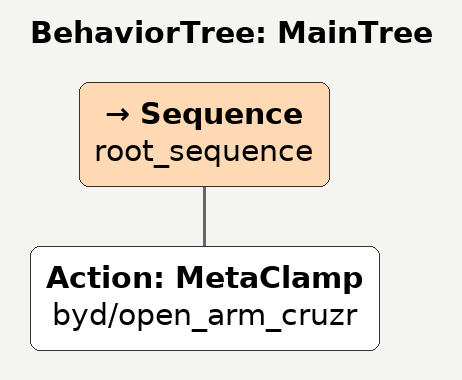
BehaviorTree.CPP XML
<root main_tree_to_execute="MainTree">
    <BehaviorTree ID="MainTree">
        <Sequence name="root_sequence">
            <!-- Factory BYD bilateral release primitive. No mobile-base motion. -->
            <Action ID="MetaClamp" name="byd/open_arm_cruzr" />
        </Sequence>
    </BehaviorTree>
</root>
